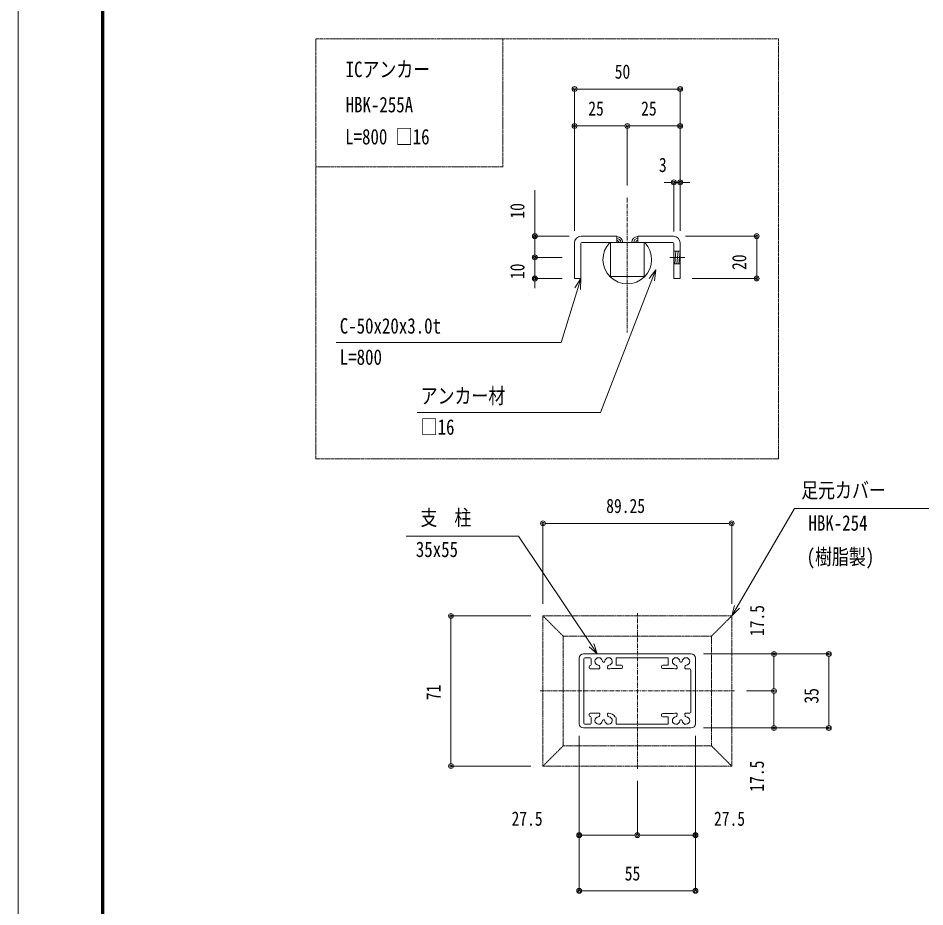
# Model space of a CAD drawing. Units: millimetres, scale not verified, with parts at other scales. Extents: x -1682 to 1682, y -1188 to 1188.
# Drawn here: x -1682 to -824, y -746 to 95 of the extents above; entities that cross this region are included whole.
import ezdxf
from ezdxf.enums import TextEntityAlignment as Align

# ---------------------------------------------------------------- set-up
doc = ezdxf.new("R2010")
doc.units = ezdxf.units.MM
doc.header["$LTSCALE"] = 3
for name, pattern in [('USER1', [2, 1.25, -0.25, 0.25, -0.25]), ('USER2', [1.25, 0.625, -0.125, 0.125, -0.125, 0.125, -0.125]), ('USER3', [0.375, 0.25, -0.125])]:
    doc.linetypes.add(name, pattern=pattern)
for name, color, linetype, lineweight in [('0-0_0', 7, 'Continuous', 18), ('0-1_DEFPOINTS', 5, 'Continuous', 18), ('0-6_WAKU', 7, 'Continuous', 18), ('0-7_2', 7, 'Continuous', 18), ('0-E_3中心線', 2, 'USER1', 18), ('0-F_41_U+FF71_U+FF99_U+FF90', 6, 'Continuous', 18), ('1-0_1手摺寸法', 3, 'Continuous', 18), ('1-4_2a', 1, 'USER2', 18), ('1-6_2隠れ', 6, 'USER3', 18), ('1-9_3-注記', 1, 'USER1', 18)]:
    doc.layers.add(name, color=color, linetype=linetype, lineweight=lineweight)
doc.styles.add('ＭＳ ゴシック', font='')
doc.styles.get('ＭＳ ゴシック').set_extended_font_data('MS Gothic')

msp = doc.modelspace()

# ---------------------------------------------------------------- linework, layer by layer
at = {"layer": '0-0_0', "lineweight": 9}
for p, q in [((-1153.527, 27.592), (-1151.227, 27.592)), ((-1058.127, 27.592), (-1060.427, 27.592)), ((-1153.527, -7.315), (-1151.227, -7.315)), ((-1108.127, -7.315), (-1110.427, -7.315)), ((-1103.527, -7.315), (-1101.227, -7.315)), ((-1058.127, -7.315), (-1060.427, -7.315)), ((-1064.127, -60.677), (-1066.427, -60.677)), ((-1053.527, -60.677), (-1051.227, -60.677)), ((-1193.332, -109.344), (-1193.332, -107.044)), ((-983.45, -113.944), (-983.45, -116.244)), ((-1193.332, -129.344), (-1193.332, -127.044)), ((-1193.332, -133.944), (-1193.332, -136.244)), ((-1078.883, -143.413), (-1082.491, -152.74)), ((-1193.332, -153.944), (-1193.332, -156.244)), ((-1149.827, -151.644), (-1152.736, -161.212)), ((-983.45, -149.344), (-983.45, -147.044)), ((-1183.277, -383.265), (-1180.977, -383.265)), ((-1009.377, -383.265), (-1011.677, -383.265)), ((-1007.077, -470.834), (-1002.02, -462.206)), ((-1272.593, -473.134), (-1272.593, -475.434)), ((-1134.205, -506.834), (-1139.768, -498.524)), ((-967.077, -509.134), (-967.077, -511.434)), ((-915.208, -509.134), (-915.208, -511.434)), ((-967.077, -539.534), (-967.077, -537.234)), ((-967.077, -544.134), (-967.077, -546.434)), ((-967.077, -574.534), (-967.077, -572.234)), ((-915.208, -574.534), (-915.208, -572.234)), ((-1272.593, -610.534), (-1272.593, -608.234)), ((-1149.027, -678.206), (-1146.727, -678.206)), ((-1098.627, -678.206), (-1100.927, -678.206)), ((-1094.027, -678.206), (-1091.727, -678.206)), ((-1043.627, -678.206), (-1045.927, -678.206)), ((-1149.027, -730.926), (-1146.727, -730.926)), ((-1043.627, -730.926), (-1045.927, -730.926))]:
    msp.add_line(p, q, dxfattribs=at)
for points in [[(-1079.992, -153.706), (-1078.883, -143.413), (-1084.99, -151.773)], [(-1150.172, -161.991), (-1149.827, -151.644), (-1155.3, -160.432)], [(-999.709, -463.561), (-1007.077, -470.834), (-1004.332, -460.851)], [(-1141.994, -500.015), (-1134.205, -506.834), (-1137.541, -497.033)]]:
    msp.add_lwpolyline(points, dxfattribs=at)
at = {"layer": '0-0_0'}
for points in [[(-1082.491, -152.74), (-1131.109, -278.431), (-1304.593, -278.431)], [(-1152.736, -161.212), (-1168.26, -212.27), (-1381.118, -212.27)], [(-1002.02, -462.206), (-947.573, -369.318), (-820.736, -369.318)], [(-1139.768, -498.524), (-1208.878, -395.297), (-1314.912, -395.297)]]:
    msp.add_lwpolyline(points, dxfattribs=at)
at = {"layer": '0-0_0', "lineweight": 9}
for centre, radius in [((-1155.827, 27.592), 2.3), ((-1155.827, 27.592), 1.15), ((-1055.827, 27.592), 2.3), ((-1055.827, 27.592), 1.15), ((-1155.827, -7.315), 2.3), ((-1155.827, -7.315), 1.15), ((-1105.827, -7.315), 2.3), ((-1105.827, -7.315), 2.3), ((-1105.827, -7.315), 1.15), ((-1105.827, -7.315), 1.15), ((-1055.827, -7.315), 2.3), ((-1055.827, -7.315), 1.15), ((-1061.827, -60.677), 2.3), ((-1061.827, -60.677), 1.15), ((-1055.827, -60.677), 2.3), ((-1055.827, -60.677), 1.15), ((-1193.332, -111.644), 2.3), ((-1193.332, -111.644), 1.15), ((-983.45, -111.644), 2.3), ((-983.45, -111.644), 1.15), ((-1193.332, -131.644), 2.3), ((-1193.332, -131.644), 2.3), ((-1193.332, -131.644), 1.15), ((-1193.332, -131.644), 1.15), ((-1193.332, -151.644), 2.3), ((-1193.332, -151.644), 1.15), ((-983.45, -151.644), 2.3), ((-983.45, -151.644), 1.15), ((-1185.577, -383.265), 2.3), ((-1185.577, -383.265), 1.15), ((-1007.077, -383.265), 2.3), ((-1007.077, -383.265), 1.15), ((-1272.593, -470.834), 2.3), ((-1272.593, -470.834), 1.15), ((-967.077, -506.834), 2.3), ((-967.077, -506.834), 1.15), ((-915.208, -506.834), 2.3), ((-915.208, -506.834), 1.15), ((-967.077, -541.834), 2.3), ((-967.077, -541.834), 2.3), ((-967.077, -541.834), 1.15), ((-967.077, -541.834), 1.15), ((-967.077, -576.834), 2.3), ((-915.208, -576.834), 2.3), ((-967.077, -576.834), 1.15), ((-915.208, -576.834), 1.15), ((-1272.593, -612.834), 2.3), ((-1272.593, -612.834), 1.15), ((-1151.327, -678.206), 2.3), ((-1151.327, -678.206), 1.15), ((-1096.327, -678.206), 2.3), ((-1096.327, -678.206), 2.3), ((-1096.327, -678.206), 1.15), ((-1096.327, -678.206), 1.15), ((-1041.327, -678.206), 2.3), ((-1041.327, -678.206), 1.15), ((-1151.327, -730.926), 2.3), ((-1041.327, -730.926), 2.3), ((-1151.327, -730.926), 1.15), ((-1041.327, -730.926), 1.15)]:
    msp.add_circle(centre, radius, dxfattribs=at)
at = {"layer": '0-1_DEFPOINTS'}
msp.add_line((-1682.01, 1188.024), (-1682.01, -1187.976), dxfattribs=at)
at = {"layer": '0-6_WAKU'}
for p, q in [((-1603.21, 1133.224), (-1603.21, -1129.176)), ((-1602.61, 1132.624), (-1602.61, -1128.576)), ((-1602.01, 1132.024), (-1602.01, -1127.976)), ((-1601.41, 1131.424), (-1601.41, -1127.376)), ((-1600.81, 1130.824), (-1600.81, -1126.776))]:
    msp.add_line(p, q, dxfattribs=at)
at = {"layer": '0-7_2'}
for p, q in [((-1155.827, -151.644), (-1155.827, -118.044)), ((-1149.827, -151.644), (-1149.827, -118.644)), ((-1149.427, -111.644), (-1115.827, -111.644)), ((-1148.827, -117.644), (-1062.827, -117.644)), ((-1115.827, -117.644), (-1115.827, -111.644)), ((-1095.827, -111.644), (-1062.227, -111.644)), ((-1095.827, -117.644), (-1095.827, -111.644)), ((-1061.827, -118.644), (-1061.827, -151.644)), ((-1055.827, -118.044), (-1055.827, -151.644)), ((-1061.827, -125.644), (-1055.827, -125.644)), ((-1059.836, -125.644), (-1061.009, -137.644)), ((-1057.822, -125.644), (-1058.995, -137.644)), ((-1055.827, -125.802), (-1056.982, -137.644)), ((-1051.3, -131.644), (-1065.623, -131.644)), ((-1061.827, -137.644), (-1055.827, -137.644)), ((-1155.827, -151.644), (-1149.827, -151.644)), ((-1061.827, -151.644), (-1055.827, -151.644))]:
    msp.add_line(p, q, dxfattribs=at)
msp.add_lwpolyline([(-1089.827, -117.644), (-1121.827, -117.644), (-1121.827, -149.644), (-1089.827, -149.644)], close=True, dxfattribs=at)
for centre, radius, start, end in [((-1149.427, -118.044), 6.4, 90, 180), ((-1148.827, -118.644), 1, 90, 180), ((-1105.827, -133.644), 23, 135.92079, 44.07921), ((-1115.827, -117.644), 5.694, 0, 90), ((-1115.827, -117.644), 3.894, 0, 90), ((-1115.827, -117.644), 2.094, 0, 90), ((-1095.827, -117.644), 5.694, 90, 180), ((-1095.827, -117.644), 3.894, 90, 180), ((-1095.827, -117.644), 2.094, 90, 180), ((-1062.827, -118.644), 1, 0, 90), ((-1062.227, -118.044), 6.4, 0, 90)]:
    msp.add_arc(centre, radius, start, end, dxfattribs=at)
at = {"layer": '0-E_3中心線'}
for p, q in [((-1096.327, -615.448), (-1096.327, -468.22)), ((-1004.463, -541.834), (-1188.191, -541.834))]:
    msp.add_line(p, q, dxfattribs=at)
at = {"layer": '0-F_41_U+FF71_U+FF99_U+FF90'}
for p, q in [((-1151.327, -510.834), (-1151.327, -572.834)), ((-1045.327, -506.834), (-1147.327, -506.834)), ((-1146.927, -572.234), (-1146.927, -511.434)), ((-1145.927, -510.434), (-1140.927, -510.434)), ((-1139.927, -511.434), (-1139.927, -516.834)), ((-1116.327, -510.834), (-1116.327, -517.034)), ((-1115.927, -510.434), (-1067.727, -510.434)), ((-1067.327, -510.834), (-1067.327, -517.034)), ((-1041.327, -510.834), (-1041.327, -572.834)), ((-1141.927, -518.834), (-1141.927, -519.834)), ((-1132.927, -520.834), (-1140.927, -520.834)), ((-1132.165, -518.154), (-1131.9, -519.66)), ((-1128.606, -514.596), (-1128.227, -514.662)), ((-1127.848, -514.596), (-1128.227, -514.662)), ((-1124.289, -518.154), (-1124.554, -519.66)), ((-1111.327, -520.434), (-1121.195, -520.434)), ((-1111.327, -517.434), (-1115.927, -517.434)), ((-1110.327, -519.434), (-1110.327, -518.434)), ((-1073.327, -519.434), (-1073.327, -518.434)), ((-1072.327, -517.434), (-1067.727, -517.434)), ((-1072.327, -520.434), (-1062.059, -520.434)), ((-1058.965, -518.154), (-1058.7, -519.66)), ((-1055.406, -514.596), (-1055.027, -514.662)), ((-1054.648, -514.596), (-1055.027, -514.662)), ((-1051.089, -518.154), (-1051.354, -519.66)), ((-1050.377, -520.833), (-1046.727, -520.833)), ((-1045.727, -561.834), (-1045.727, -521.833)), ((-1141.927, -564.834), (-1141.927, -563.834)), ((-1132.927, -562.834), (-1140.927, -562.834)), ((-1132.165, -565.513), (-1131.9, -564.007)), ((-1124.289, -565.513), (-1124.554, -564.007)), ((-1073.327, -565.234), (-1073.327, -564.234)), ((-1072.327, -563.234), (-1062.059, -563.234)), ((-1058.965, -565.513), (-1058.7, -564.007)), ((-1051.089, -565.513), (-1051.354, -564.007)), ((-1050.327, -562.834), (-1046.727, -562.834)), ((-1145.927, -573.234), (-1140.927, -573.234)), ((-1139.927, -572.234), (-1139.927, -566.834)), ((-1128.606, -569.072), (-1128.227, -569.005)), ((-1127.848, -569.072), (-1128.227, -569.005)), ((-1117.327, -566.234), (-1117.524, -566.234)), ((-1116.327, -572.834), (-1116.327, -567.234)), ((-1115.927, -573.234), (-1067.727, -573.234)), ((-1067.727, -566.234), (-1072.327, -566.234)), ((-1067.327, -572.834), (-1067.327, -566.634)), ((-1055.406, -569.072), (-1055.027, -569.005)), ((-1054.648, -569.072), (-1055.027, -569.005)), ((-1045.327, -576.834), (-1147.327, -576.834))]:
    msp.add_line(p, q, dxfattribs=at)
for centre, radius, start, end in [((-1147.327, -510.834), 4, 90, 180), ((-1145.927, -511.434), 1, 90, 180), ((-1140.927, -511.434), 1, 0, 90), ((-1132.927, -513.834), 3.5, 2.83959, 267.16041), ((-1128.433, -513.611), 1, 182.83959, 260), ((-1128.022, -513.611), 1, 280, 357.16041), ((-1123.527, -513.834), 3.5, 272.83959, 177.16041), ((-1115.927, -510.834), 0.4, 90, 180), ((-1067.727, -510.834), 0.4, 0, 90), ((-1059.727, -513.834), 3.5, 2.83959, 267.16041), ((-1055.233, -513.611), 1, 182.83959, 260), ((-1054.822, -513.611), 1, 280, 357.16041), ((-1050.327, -513.834), 3.5, 272.83959, 177.16041), ((-1045.327, -510.834), 4, 0, 90), ((-1140.927, -518.834), 1, 90, 180), ((-1140.927, -519.834), 1, 180, 270), ((-1140.927, -516.834), 1, 270, 0), ((-1133.15, -518.328), 1, 10, 87.16041), ((-1132.927, -513.834), 7, 270, 270.40593), ((-1132.885, -519.833), 1, 270.40593, 10), ((-1123.57, -519.833), 1, 170, 269.59407), ((-1123.304, -518.328), 1, 92.83959, 170), ((-1123.527, -513.834), 7, 269.59407, 289.46295), ((-1115.927, -517.034), 0.4, 180, 270), ((-1111.327, -518.434), 1, 0, 90), ((-1111.327, -519.434), 1, 270, 0), ((-1072.327, -518.434), 1, 90, 180), ((-1072.327, -519.434), 1, 180, 270), ((-1067.727, -517.034), 0.4, 270, 0), ((-1059.727, -513.834), 7, 250.53705, 270.40593), ((-1059.95, -518.328), 1, 10, 87.16041), ((-1059.685, -519.833), 1, 270.40593, 10), ((-1050.37, -519.833), 1, 170, 269.59407), ((-1050.104, -518.328), 1, 92.83959, 170), ((-1050.327, -513.834), 7, 269.59407, 270), ((-1046.727, -521.833), 1, 0, 90), ((-1140.927, -563.834), 1, 90, 180), ((-1140.927, -564.834), 1, 180, 270), ((-1140.927, -566.834), 1, 0, 90), ((-1133.15, -565.339), 1, 272.83959, 350), ((-1132.927, -569.834), 7, 89.59407, 90), ((-1132.885, -563.834), 1, 350, 89.59407), ((-1123.57, -563.834), 1, 90.40593, 190), ((-1123.304, -565.339), 1, 190, 267.16041), ((-1123.527, -569.834), 7, 30.94972, 90.40593), ((-1072.327, -564.234), 1, 90, 180), ((-1072.327, -565.234), 1, 180, 270), ((-1059.727, -569.834), 7, 89.59407, 109.46295), ((-1059.95, -565.339), 1, 272.83959, 350), ((-1059.685, -563.834), 1, 350, 89.59407), ((-1050.37, -563.834), 1, 90.40593, 190), ((-1050.104, -565.339), 1, 190, 267.16041), ((-1050.327, -569.834), 7, 90, 90.40593), ((-1046.727, -561.834), 1, 270, 0), ((-1147.327, -572.834), 4, 180, 270), ((-1145.927, -572.234), 1, 180, 270), ((-1140.927, -572.234), 1, 270, 0), ((-1132.927, -569.834), 3.5, 92.83959, 357.16041), ((-1128.433, -570.057), 1, 100, 177.16041), ((-1128.022, -570.057), 1, 2.83959, 80), ((-1123.527, -569.834), 3.5, 182.83959, 87.16041), ((-1117.327, -567.234), 1, 0, 90), ((-1115.927, -572.834), 0.4, 180, 270), ((-1067.727, -566.634), 0.4, 0, 90), ((-1067.727, -572.834), 0.4, 270, 0), ((-1059.727, -569.834), 3.5, 92.83959, 357.16041), ((-1055.233, -570.057), 1, 100, 177.16041), ((-1054.822, -570.057), 1, 2.83959, 80), ((-1050.327, -569.834), 3.5, 182.83959, 87.16041), ((-1045.327, -572.834), 4, 270, 0)]:
    msp.add_arc(centre, radius, start, end, dxfattribs=at)
at = {"layer": '1-0_1手摺寸法'}
for p, q in [((-1155.827, -106.544), (-1155.827, 27.592)), ((-1151.227, 27.592), (-1060.427, 27.592)), ((-1055.827, -106.544), (-1055.827, 27.592)), ((-1155.827, -106.544), (-1155.827, -7.315)), ((-1110.427, -7.315), (-1151.227, -7.315)), ((-1105.827, -63.715), (-1105.827, -7.315)), ((-1105.827, -63.715), (-1105.827, -7.315)), ((-1101.227, -7.315), (-1060.427, -7.315)), ((-1055.827, -106.544), (-1055.827, -7.315)), ((-1193.332, -68.18), (-1193.332, -111.644)), ((-1066.427, -60.677), (-1071.027, -60.677)), ((-1061.827, -107.144), (-1061.827, -60.677)), ((-1055.827, -60.677), (-1061.827, -60.677)), ((-1055.827, -106.544), (-1055.827, -60.677)), ((-1051.227, -60.677), (-1046.627, -60.677)), ((-1193.332, -107.044), (-1193.332, -102.444)), ((-1160.927, -111.644), (-1193.332, -111.644)), ((-1193.332, -131.644), (-1193.332, -111.644)), ((-1193.332, -131.644), (-1193.332, -111.644)), ((-1050.727, -111.644), (-983.45, -111.644)), ((-983.45, -116.244), (-983.45, -147.044)), ((-1193.332, -127.044), (-1193.332, -122.444)), ((-1167.327, -131.644), (-1193.332, -131.644)), ((-1167.327, -131.644), (-1193.332, -131.644)), ((-1193.332, -131.644), (-1193.332, -151.644)), ((-1193.332, -136.244), (-1193.332, -140.844)), ((-1167.327, -151.644), (-1193.332, -151.644)), ((-1044.327, -151.644), (-983.45, -151.644)), ((-1193.332, -156.244), (-1193.332, -160.844)), ((-1185.577, -459.334), (-1185.577, -383.265)), ((-1011.677, -383.265), (-1180.977, -383.265)), ((-1007.077, -459.334), (-1007.077, -383.265)), ((-1197.077, -470.834), (-1272.593, -470.834)), ((-1272.593, -475.434), (-1272.593, -608.234)), ((-1033.827, -506.834), (-967.077, -506.834)), ((-1033.827, -506.834), (-915.208, -506.834)), ((-967.077, -511.434), (-967.077, -537.234)), ((-915.208, -511.434), (-915.208, -572.234)), ((-992.963, -541.834), (-967.077, -541.834)), ((-992.963, -541.834), (-967.077, -541.834)), ((-967.077, -546.434), (-967.077, -572.234)), ((-1033.827, -576.834), (-967.077, -576.834)), ((-1033.827, -576.834), (-915.208, -576.834)), ((-1151.327, -584.334), (-1151.327, -730.926)), ((-1151.327, -584.334), (-1151.327, -678.206)), ((-1041.327, -584.334), (-1041.327, -730.926)), ((-1041.327, -584.334), (-1041.327, -678.206)), ((-1197.077, -612.834), (-1272.593, -612.834)), ((-1096.327, -626.948), (-1096.327, -678.206)), ((-1096.327, -626.948), (-1096.327, -678.206)), ((-1100.927, -678.206), (-1146.727, -678.206)), ((-1045.927, -678.206), (-1091.727, -678.206)), ((-1045.927, -730.926), (-1146.727, -730.926))]:
    msp.add_line(p, q, dxfattribs=at)
at = {"layer": '1-4_2a'}
for p, q in [((-1223.556, 74.939), (-1223.556, -45.856)), ((-1223.556, -45.856), (-1400.52, -45.856))]:
    msp.add_line(p, q, dxfattribs=at)
msp.add_lwpolyline([(-962.675, -322.21), (-1400.52, -322.21), (-1400.52, 74.939), (-962.675, 74.939)], close=True, dxfattribs=at)
at = {"layer": '1-6_2隠れ'}
for p, q in [((-1185.577, -470.834), (-1166.577, -489.834)), ((-1185.577, -612.834), (-1185.577, -470.834)), ((-1185.577, -470.834), (-1007.077, -470.834)), ((-1007.077, -470.834), (-1026.077, -489.834)), ((-1007.077, -470.834), (-1007.077, -612.834)), ((-1166.577, -489.834), (-1026.077, -489.834)), ((-1166.577, -593.834), (-1166.577, -489.834)), ((-1026.077, -489.834), (-1026.077, -593.834)), ((-1166.577, -593.834), (-1185.577, -612.834)), ((-1026.077, -593.834), (-1166.577, -593.834)), ((-1007.077, -612.834), (-1026.077, -593.834)), ((-1007.077, -612.834), (-1185.577, -612.834))]:
    msp.add_line(p, q, dxfattribs=at)
at = {"layer": '1-9_3-注記'}
msp.add_line((-1105.827, -75.215), (-1105.827, -202.839), dxfattribs=at)

# ---------------------------------------------------------------- texts
at = {"layer": '0-0_0', "style": 'ＭＳ ゴシック', "width": 0.8}
for s, p in [('ICアンカー ', (-1372.258, 34.472)), ('HBK-255A', (-1372.258, 1.139)), ('L=800 □16', (-1372.685, -29.196)), ('C-50x20x3.0t', (-1377.774, -208.162)), ('L=800', (-1377.774, -237.663)), ('アンカー材', (-1301.249, -274.322)), ('□16', (-1301.249, -303.824)), ('足元カバー', (-941.325, -363.615)), ('支\u3000柱', (-1301.411, -389.594)), ('HBK-254', (-934.485, -394.599)), ('35x55', (-1305.844, -419.527)), ('(樹脂製)', (-936.215, -426.607))]:
    msp.add_text(s, height=14.66, dxfattribs=at).set_placement(p, align=Align.BOTTOM_LEFT)
at = {"layer": '1-0_1手摺寸法', "color": 7, "style": 'ＭＳ ゴシック', "width": 0.8}
for s, p in [('50', (-1117.743, 33.342)), ('25', (-1142.743, -1.565)), ('25', (-1092.743, -1.565)), ('3', (-1075.934, -54.927)), ('89.25', (-1125.767, -377.515)), ('27.5', (-1215.322, -673.358)), ('27.5', (-1023.822, -673.39)), ('55', (-1108.243, -725.176))]:
    msp.add_text(s, height=13.49, dxfattribs=at).set_placement(p, align=Align.BOTTOM_LEFT)
for s, p in [('10', (-1199.082, -94.958)), ('20', (-989.2, -143.56)), ('10', (-1199.082, -152.158)), ('17.5', (-972.346, -489.915)), ('71', (-1278.343, -550.596)), ('35', (-920.958, -553.75)), ('17.5', (-972.541, -637.074))]:
    msp.add_text(s, height=13.49, rotation=90, dxfattribs=at).set_placement(p, align=Align.BOTTOM_LEFT)

doc.saveas('drawing.dxf')
